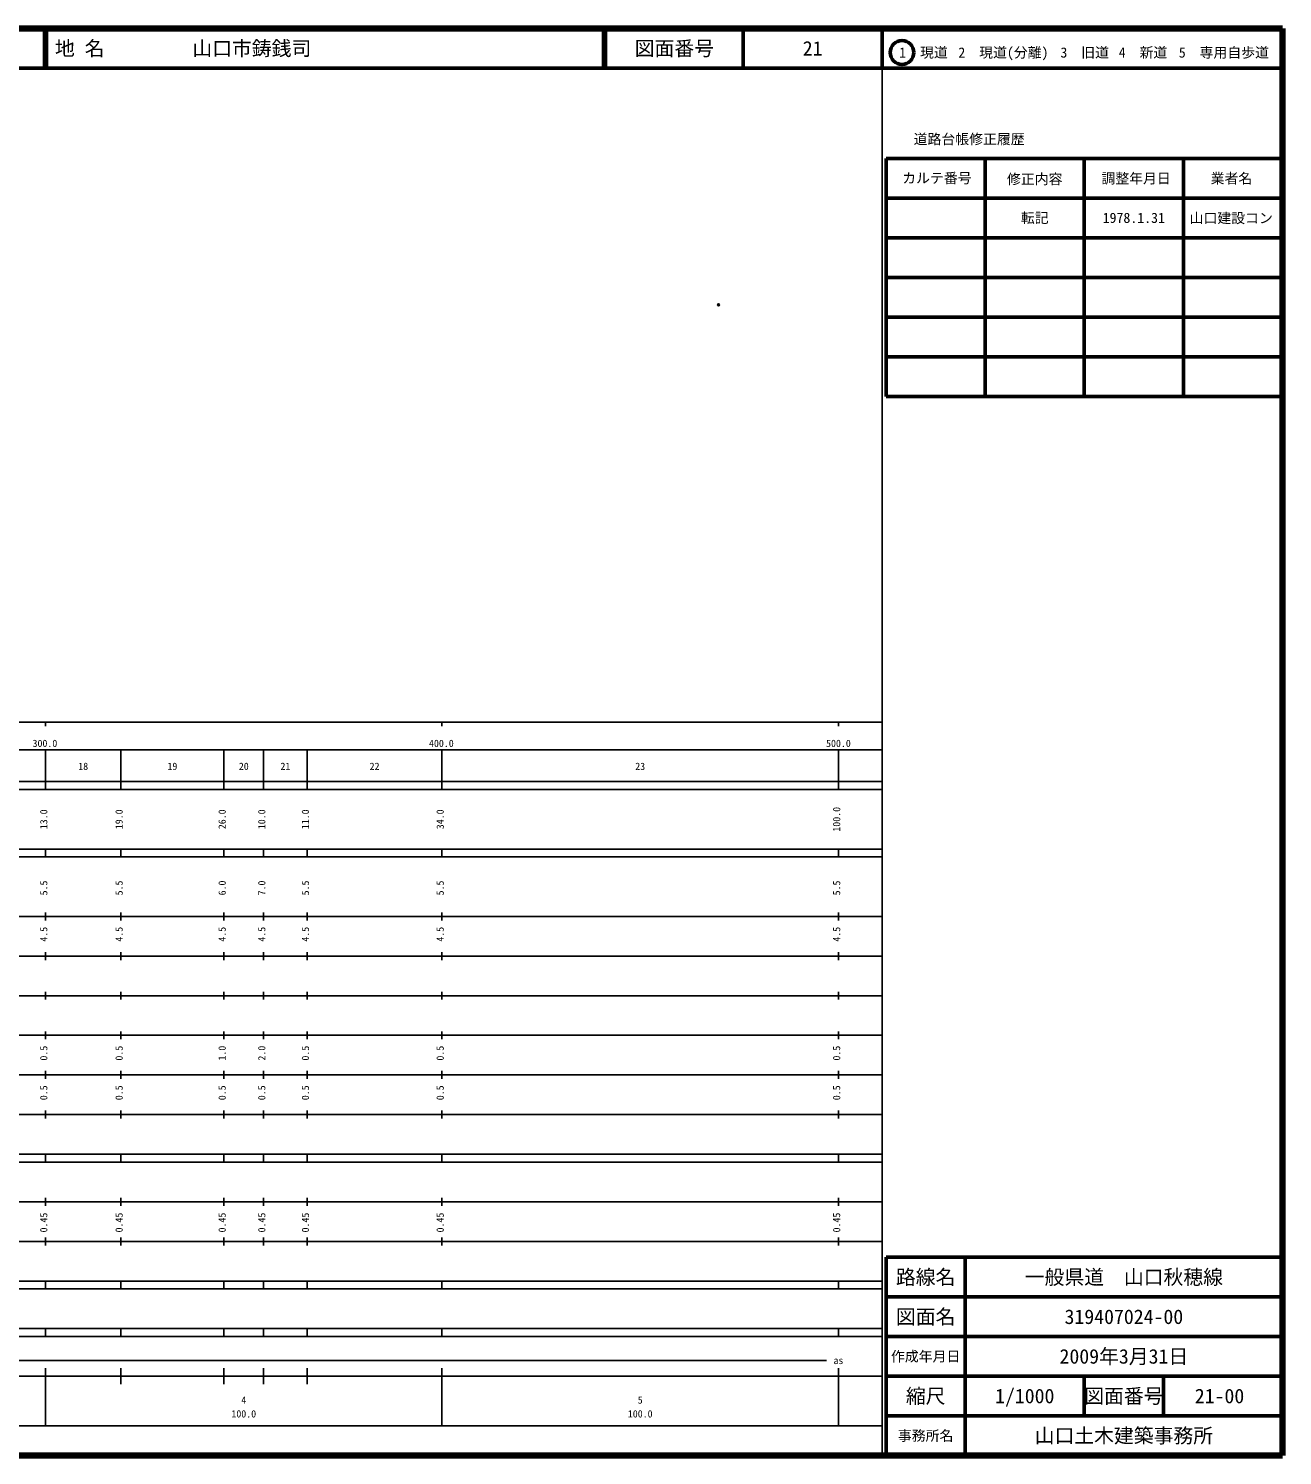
# Model space of a CAD drawing. Units: millimetres on the paper. Extents: x 40 to 680, y 20 to 380.
# Drawn here: x 363.7 to 680, y 20 to 380 of the extents above; entities that cross this region are included whole.
import ezdxf
from ezdxf.enums import TextEntityAlignment as Align

# ---------------------------------------------------------------- set-up
doc = ezdxf.new("R2010")
doc.units = ezdxf.units.MM
doc.header["$PDMODE"] = 32
doc.header["$PDSIZE"] = 0.5
doc.layers.add('M-OTRS', color=6, linetype='Continuous')
doc.layers.add('M-TTL-TXT', color=7, linetype='Continuous')
for name, color, linetype, lineweight in [('M-TTL', 2, 'Continuous', 140), ('M-TTL-BAND', 7, 'Continuous', 25), ('M-TTL-FRAM', 2, 'Continuous', 50), ('M-TTL-LINE', 7, 'Continuous', 50)]:
    doc.layers.add(name, color=color, linetype=linetype, lineweight=lineweight)
doc.styles.add('ＭＳ ゴシック', font='')
doc.styles.get('ＭＳ ゴシック').set_extended_font_data('MS Gothic')

msp = doc.modelspace()

# ---------------------------------------------------------------- linework, layer by layer
at = {"layer": 'M-OTRS'}
msp.add_point((537.756, 310.304), dxfattribs=at)
at = {"layer": 'M-TTL'}
for p, q in [((680, 380), (40, 380)), ((680, 20), (680, 380)), ((40, 20), (680, 20))]:
    msp.add_line(p, q, dxfattribs=at)
at = {"layer": 'M-TTL-BAND'}
for p, q in [((579, 20), (579, 370)), ((40, 205), (579, 205)), ((368, 205), (368, 204)), ((468, 205), (468, 204)), ((568, 205), (568, 204)), ((68, 198), (579, 198)), ((368, 188), (368, 198)), ((387, 188), (387, 198)), ((413, 188), (413, 198)), ((423, 188), (423, 198)), ((434, 188), (434, 198)), ((468, 188), (468, 198)), ((568, 188), (568, 198)), ((40, 190), (579, 190)), ((40, 188), (579, 188)), ((40, 173), (579, 173)), ((368, 171), (368, 173)), ((387, 171), (387, 173)), ((413, 171), (413, 173)), ((423, 171), (423, 173)), ((434, 171), (434, 173)), ((468, 171), (468, 173)), ((568, 171), (568, 173)), ((40, 171), (579, 171)), ((40, 156), (579, 156)), ((368, 155), (368, 157)), ((387, 155), (387, 157)), ((413, 155), (413, 157)), ((423, 155), (423, 157)), ((434, 155), (434, 157)), ((468, 155), (468, 157)), ((568, 155), (568, 157)), ((46, 146), (579, 146)), ((368, 145), (368, 147)), ((387, 145), (387, 147)), ((413, 145), (413, 147)), ((423, 145), (423, 147)), ((434, 145), (434, 147)), ((468, 145), (468, 147)), ((568, 145), (568, 147)), ((368, 135), (368, 137)), ((387, 135), (387, 137)), ((413, 135), (413, 137)), ((423, 135), (423, 137)), ((434, 135), (434, 137)), ((468, 135), (468, 137)), ((568, 135), (568, 137)), ((52, 136), (579, 136)), ((46, 126), (579, 126)), ((368, 125), (368, 127)), ((387, 125), (387, 127)), ((413, 125), (413, 127)), ((423, 125), (423, 127)), ((434, 125), (434, 127)), ((468, 125), (468, 127)), ((568, 125), (568, 127)), ((52, 116), (579, 116)), ((368, 115), (368, 117)), ((387, 115), (387, 117)), ((413, 115), (413, 117)), ((423, 115), (423, 117)), ((434, 115), (434, 117)), ((468, 115), (468, 117)), ((568, 115), (568, 117)), ((46, 106), (579, 106)), ((368, 105), (368, 107)), ((387, 105), (387, 107)), ((413, 105), (413, 107)), ((423, 105), (423, 107)), ((434, 105), (434, 107)), ((468, 105), (468, 107)), ((568, 105), (568, 107)), ((40, 96), (579, 96)), ((40, 94), (579, 94)), ((368, 94), (368, 96)), ((387, 94), (387, 96)), ((413, 94), (413, 96)), ((423, 94), (423, 96)), ((434, 94), (434, 96)), ((468, 94), (468, 96)), ((568, 94), (568, 96)), ((49, 84), (579, 84)), ((368, 83), (368, 85)), ((387, 83), (387, 85)), ((413, 83), (413, 85)), ((423, 83), (423, 85)), ((434, 83), (434, 85)), ((468, 83), (468, 85)), ((568, 83), (568, 85)), ((40, 74), (579, 74)), ((368, 73), (368, 75)), ((387, 73), (387, 75)), ((413, 73), (413, 75)), ((423, 73), (423, 75)), ((434, 73), (434, 75)), ((468, 73), (468, 75)), ((568, 73), (568, 75)), ((40, 64), (579, 64)), ((40, 62), (579, 62)), ((368, 62), (368, 64)), ((387, 62), (387, 64)), ((413, 62), (413, 64)), ((423, 62), (423, 64)), ((434, 62), (434, 64)), ((468, 62), (468, 64)), ((568, 62), (568, 64)), ((40, 52), (579, 52)), ((368, 50), (368, 52)), ((387, 50), (387, 52)), ((413, 50), (413, 52)), ((423, 50), (423, 52)), ((434, 50), (434, 52)), ((468, 50), (468, 52)), ((568, 50), (568, 52)), ((40, 50), (579, 50)), ((71, 44), (565, 44)), ((40, 40), (579, 40)), ((368, 27.5), (368, 42)), ((387, 38), (387, 42)), ((413, 38), (413, 42)), ((423, 38), (423, 42)), ((434, 38), (434, 42)), ((468, 27.5), (468, 42)), ((568, 27.5), (568, 42)), ((68, 27.5), (579, 27.5))]:
    msp.add_line(p, q, dxfattribs=at)
at = {"layer": 'M-TTL-FRAM'}
for p, q in [((580, 347.197), (580, 287.197)), ((580, 347.197), (680, 347.197)), ((580, 287.197), (680, 287.197)), ((680, 70), (580, 70)), ((580, 70), (580, 20))]:
    msp.add_line(p, q, dxfattribs=at)
at = {"layer": 'M-TTL-LINE'}
for p, q in [((367.75, 380), (367.75, 370)), ((368.25, 380), (368.25, 370)), ((508.747, 380), (508.747, 370)), ((509.247, 380), (509.247, 370)), ((543.997, 380), (543.997, 370)), ((579, 380), (579, 370)), ((40, 370), (680, 370)), ((605, 347.197), (605, 287.197)), ((630, 347.197), (630, 287.197)), ((655, 347.197), (655, 287.197)), ((580, 337.197), (680, 337.197)), ((580, 327.197), (680, 327.197)), ((580, 317.197), (680, 317.197)), ((580, 307.197), (680, 307.197)), ((580, 297.197), (680, 297.197)), ((600, 70), (600, 20)), ((680, 60), (580, 60)), ((680, 50), (580, 50)), ((680, 40), (580, 40)), ((630, 40), (630, 30)), ((650, 40), (650, 30)), ((680, 30), (580, 30))]:
    msp.add_line(p, q, dxfattribs=at)
msp.add_circle((584.031, 373.958), 3, dxfattribs=at)

# ---------------------------------------------------------------- texts
at = {"layer": 'M-TTL-BAND', "style": 'ＭＳ ゴシック'}
for s, p in [('300.0', (367.844, 198.195)), ('400.0', (467.844, 198.195)), ('500.0', (568, 198.195)), ('18', (377.5, 192.405)), ('19', (400, 192.405)), ('20', (418, 192.405)), ('21', (428.5, 192.405)), ('22', (451, 192.405)), ('23', (518, 192.405)), ('as', (568, 42.5)), ('4', (418, 32.523)), ('5', (518, 32.523)), ('100.0', (418, 29.033)), ('100.0', (518, 29.033))]:
    msp.add_text(s, height=1.833, dxfattribs=at).set_placement(p, align=Align.BOTTOM_CENTER)
for s, p in [('13.0', (369, 180.5)), ('19.0', (388, 180.5)), ('26.0', (414, 180.5)), ('10.0', (424, 180.5)), ('11.0', (435, 180.5)), ('34.0', (469, 180.5)), ('100.0', (569, 180.5)), ('5.5', (369, 163.174)), ('5.5', (388, 163.174)), ('6.0', (414, 163.174)), ('7.0', (424, 163.174)), ('5.5', (435, 163.174)), ('5.5', (469, 163.174)), ('5.5', (569, 163.174)), ('4.5', (369, 151.5)), ('4.5', (388, 151.5)), ('4.5', (414, 151.5)), ('4.5', (424, 151.5)), ('4.5', (435, 151.5)), ('4.5', (469, 151.5)), ('4.5', (569, 151.5)), ('0.5', (369, 121.5)), ('0.5', (388, 121.5)), ('1.0', (414, 121.5)), ('2.0', (424, 121.5)), ('0.5', (435, 121.5)), ('0.5', (469, 121.5)), ('0.5', (569, 121.5)), ('0.5', (369, 111.5)), ('0.5', (388, 111.5)), ('0.5', (414, 111.5)), ('0.5', (424, 111.5)), ('0.5', (435, 111.5)), ('0.5', (469, 111.5)), ('0.5', (569, 111.5)), ('0.45', (369, 78.764)), ('0.45', (388, 78.764)), ('0.45', (414, 78.764)), ('0.45', (424, 78.764)), ('0.45', (435, 78.764)), ('0.45', (469, 78.764)), ('0.45', (569, 78.764))]:
    msp.add_text(s, height=1.833, rotation=90, dxfattribs=at).set_placement(p, align=Align.BOTTOM_CENTER)
at = {"layer": 'M-TTL-TXT', "style": 'ＭＳ ゴシック'}
for s, p in [('地 名', (370.38, 375)), ('山口市鋳銭司', (405.024, 375))]:
    msp.add_text(s, height=3.666, dxfattribs=at).set_placement(p, align=Align.MIDDLE_LEFT)
for s, height, p in [('図面番号', 3.666, (526.622, 375)), ('21', 3.666, (561.497, 375)), ('1\u3000現道', 2.566, (589.448, 373.958)), ('2\u3000現道(分離)', 2.566, (609.619, 373.958)), ('3\u3000旧道', 2.566, (630.121, 373.958)), ('4\u3000新道', 2.566, (644.824, 373.958)), ('5\u3000専用自歩道', 2.566, (665.228, 373.958)), ('道路台帳修正履歴', 2.566, (600.968, 352.113)), ('カルテ番号', 2.566, (592.839, 342.277)), ('修正内容', 2.566, (617.509, 342.023)), ('調整年月日', 2.566, (643.089, 342.197)), ('業者名', 2.566, (667.134, 342.197)), ('転記', 2.566, (617.5, 332.245)), ('1978.1.31', 2.566, (642.5, 332.245)), ('山口建設コン', 2.566, (667.077, 332.189)), ('路線名', 3.666, (590, 65)), ('路線名', 3.666, (590, 65)), ('一般県道\u3000山口秋穂線', 3.666, (640, 65)), ('図面名', 3.666, (590, 55)), ('図面名', 3.666, (590, 55)), ('319407024-00', 3.666, (640, 55)), ('2009年3月31日', 3.666, (640, 45)), ('作成年月日', 2.566, (590, 45)), ('作成年月日', 2.566, (590, 45)), ('縮尺', 3.666, (590, 35)), ('縮尺', 3.666, (590, 35)), ('1/1000', 3.666, (615, 35)), ('図面番号', 3.666, (640, 35)), ('図面番号', 3.666, (640, 35)), ('21-00', 3.666, (664.125, 35)), ('事務所名', 2.566, (590, 25)), ('事務所名', 2.566, (590, 25)), ('山口土木建築事務所', 3.666, (640, 25))]:
    msp.add_text(s, height=height, dxfattribs=at).set_placement(p, align=Align.MIDDLE_CENTER)

doc.saveas('drawing.dxf')
